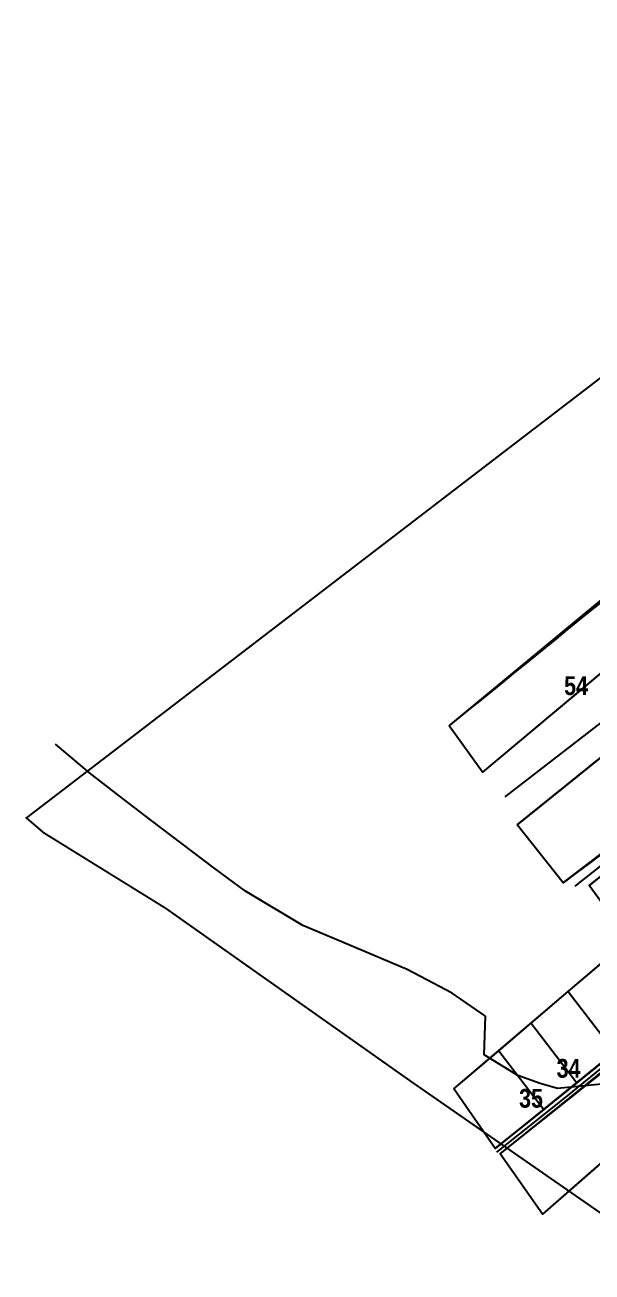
# Model space of a CAD drawing. Extents: x 199665 to 201826, y 4836581 to 4838476.
# Drawn here: x 199664.6 to 199740.1, y 4837228 to 4837394.3 of the extents above; entities that cross this region are included whole.
import ezdxf
from ezdxf.enums import TextEntityAlignment as Align

# ---------------------------------------------------------------- set-up
doc = ezdxf.new("R2010")
doc.units = 0
doc.header["$LTSCALE"] = 1.5
doc.header["$MEASUREMENT"] = 0
for name, color, linetype in [('CD-MALHA-LOTES', 40, 'CONTINUOUS'), ('HD-CURSO-PERENE', 170, 'CONTINUOUS'), ('LM-LIM-SETOR-FISCAL', 7, 'CONTINUOUS'), ('RU-QUADRAS', 6, 'CONTINUOUS'), ('SV-EIXO-RUA-PAV', 20, 'CONTINUOUS'), ('SV-RUA-PAVIM-S-GUIA-C-GUIA', 7, 'CONTINUOUS'), ('Th_NmrPort', 1, 'CONTINUOUS')]:
    doc.layers.add(name, color=color, linetype=linetype)
doc.styles.get("Standard").update_dxf_attribs({"font": 'swisscbo.ttf'})
doc.linetypes.add('Limite', pattern='A,20,-3,[130,ltypeshp.shx,S=6.35,R=0,X=0,Y=0],-3,20', length=46)

msp = doc.modelspace()

# ---------------------------------------------------------------- linework, layer by layer
at = {"layer": 'CD-MALHA-LOTES', "linetype": 'Continuous'}
for p, q in [((199721.09, 4837300.85), (199741.4, 4837317.65)), ((199746.13, 4837311.92), (199725.53, 4837294.68)), ((199730.18, 4837287.67), (199752.53, 4837305.7)), ((199725.53, 4837294.68), (199721.09, 4837300.85)), ((199758.93, 4837297.27), (199736.28, 4837279.93)), ((199736.28, 4837279.93), (199730.18, 4837287.67)), ((199739.78, 4837279.55), (199745.67, 4837284.27)), ((199745.04, 4837272.31), (199739.78, 4837279.55)), ((199736.98, 4837265.44), (199741, 4837268.87)), ((199732.04, 4837261.22), (199736.98, 4837265.44)), ((199736.98, 4837265.44), (199743.19, 4837257.33)), ((199727.73, 4837257.55), (199732.04, 4837261.22)), ((199732.04, 4837261.22), (199738.13, 4837253.27)), ((199721.75, 4837252.45), (199727.73, 4837257.55)), ((199727.73, 4837257.55), (199733.72, 4837249.73)), ((199727.92, 4837243.81), (199745.65, 4837257.97)), ((199743.19, 4837257.33), (199738.13, 4837253.27)), ((199727.24, 4837244.52), (199721.75, 4837252.45)), ((199738.13, 4837253.27), (199733.72, 4837249.73)), ((199750.97, 4837251.04), (199733.56, 4837235.77)), ((199733.72, 4837249.73), (199727.24, 4837244.52)), ((199733.56, 4837235.77), (199727.92, 4837243.81))]:
    msp.add_line(p, q, dxfattribs=at)
at = {"layer": 'HD-CURSO-PERENE'}
for p, q in [((199669.18, 4837297.96), (199668.65, 4837298.41)), ((199673.2, 4837294.58), (199669.18, 4837297.96)), ((199677.16, 4837291.5), (199673.2, 4837294.58)), ((199681.3, 4837288.33), (199677.16, 4837291.5)), ((199685.54, 4837285.14), (199681.3, 4837288.33)), ((199689.76, 4837281.9), (199685.54, 4837285.14)), ((199693.95, 4837278.81), (199689.76, 4837281.9)), ((199701.6, 4837274.22), (199693.95, 4837278.81)), ((199708.58, 4837271.28), (199701.6, 4837274.22)), ((199715.5, 4837268.39), (199708.58, 4837271.28)), ((199721.49, 4837265.2), (199715.5, 4837268.39)), ((199725.94, 4837262.16), (199721.49, 4837265.2)), ((199725.79, 4837256.98), (199725.94, 4837262.16)), ((199730.24, 4837254.23), (199725.79, 4837256.98)), ((199733.23, 4837253.16), (199730.24, 4837254.23)), ((199735.55, 4837252.49), (199733.23, 4837253.16)), ((199742.28, 4837253.18), (199735.55, 4837252.49))]:
    msp.add_line(p, q, dxfattribs=at)
at = {"layer": 'LM-LIM-SETOR-FISCAL', "linetype": 'Limite', "ltscale": 0.1, "const_width": 0.25}
msp.add_lwpolyline([(199927.32, 4837540.48), (199954.05, 4837517.76), (199922.3, 4837493.75), (199898.27, 4837475.85), (199869.06, 4837452.76), (199852.76, 4837439.57), (199828.21, 4837420.87), (199825.09, 4837424.8), (199820.56, 4837422.2), (199827.28, 4837413.19), (199664.78, 4837288.57), (199667.09, 4837286.59), (199683.35, 4837276.52), (199716.19, 4837253.33), (199750.96, 4837229.19), (199768.78, 4837217.56), (199787.07, 4837204.24), (199861, 4837164.59), (199908.88, 4837133.7)], dxfattribs=at)
at = {"layer": 'RU-QUADRAS', "color": 6, "linetype": 'Continuous'}
for points in [[(199721.09, 4837300.85, 0.01177), (199811.25, 4837376.94), (199842.54, 4837400.39), (199845.91, 4837396.23), (199824.03, 4837378.19), (199824.95, 4837377.06), (199825.79, 4837377.76), (199829.93, 4837372.62), (199824.46, 4837367.76), (199818.96, 4837374.21), (199817.17, 4837372.8), (199818.3, 4837371.48), (199801.36, 4837356.97), (199802.1, 4837356.09), (199818.88, 4837370.61), (199822.92, 4837365.73), (199819.53, 4837363.14), (199820.05, 4837362.5), (199805.53, 4837350.93), (199749.29, 4837309.03), (199746.59, 4837312.31), (199725.53, 4837294.68)], [(199730.18, 4837287.67), (199752.53, 4837305.7), (199751.02, 4837307.54), (199814.05, 4837354.65), (199824.94, 4837363.36), (199823.86, 4837364.6), (199832.75, 4837372.99), (199828.09, 4837378.53), (199846.69, 4837393.97), (199850.47, 4837389.79), (199851.48, 4837390.71), (199859.91, 4837381.39), (199852.91, 4837375.58), (199853.51, 4837374.96), (199831.24, 4837356.16), (199832.5, 4837354.65), (199803.08, 4837331.4), (199788.49, 4837321.05, -0.013404), (199736.28, 4837279.93)], [(199721.75, 4837252.45), (199745.04, 4837272.31), (199739.78, 4837279.55, -0.006886), (199833.95, 4837354.12), (199842.4, 4837363.65), (199857.52, 4837377.64), (199861.46, 4837372.73), (199862.34, 4837373.46), (199866.07, 4837369.99), (199851, 4837353.27), (199851.42, 4837352.91), (199840.84, 4837341.16), (199841.61, 4837340.23), (199835.42, 4837333.98), (199835.79, 4837333.55, -0.018992), (199805.82, 4837308.96), (199790.57, 4837295.82), (199727.24, 4837244.52)]]:
    msp.add_lwpolyline(points, format="xyb", close=True, dxfattribs=at)
at = {"layer": 'RU-QUADRAS', "linetype": 'Continuous'}
msp.add_lwpolyline([(199763.1, 4837261.67), (199733.56, 4837235.77), (199727.92, 4837243.81), (199802.5, 4837303.88)], dxfattribs=at)
at = {"layer": 'SV-EIXO-RUA-PAV'}
for points in [[(199861.75, 4837382.07), (199853.83, 4837375.46), (199854.13, 4837375.1), (199849.26, 4837370.7), (199839.23, 4837361.51), (199832.9, 4837356.09), (199833.75, 4837355.13), (199831.01, 4837352.53), (199818.71, 4837342.95), (199808.16, 4837334.61), (199791.52, 4837322.05), (199766.4, 4837302), (199737.83, 4837279.47)], [(199868.23, 4837371.93), (199851.92, 4837352.54), (199844.39, 4837343.69), (199842.81, 4837341.48), (199844.11, 4837340.04), (199836.35, 4837332.94), (199822.67, 4837321.4), (199806.37, 4837308.17), (199795.16, 4837298.72), (199782.58, 4837288.55), (199769.35, 4837278.02), (199736.82, 4837251.52), (199727.43, 4837244.03)], [(199823.95, 4837366.11), (199823.51, 4837365.2), (199821.08, 4837363.2), (199821.86, 4837362.26), (199799.62, 4837344.96), (199750.38, 4837308.26), (199728.52, 4837291.39)]]:
    msp.add_lwpolyline(points, dxfattribs=at)
at = {"layer": 'SV-RUA-PAVIM-S-GUIA-C-GUIA'}
for points in [[(199746.13, 4837311.92), (199725.53, 4837294.68)], [(199752.53, 4837305.7), (199730.18, 4837287.67)], [(199736.28, 4837279.93), (199758.93, 4837297.27)], [(199745.67, 4837284.27), (199739.78, 4837279.55)], [(199727.24, 4837244.52), (199733.72, 4837249.73), (199738.13, 4837253.27), (199743.19, 4837257.33)], [(199727.92, 4837243.81), (199745.65, 4837257.97)]]:
    msp.add_lwpolyline(points, dxfattribs=at)

# ---------------------------------------------------------------- texts
at = {"layer": 'Th_NmrPort', "color": 1}
for s, p in [('54', (199736.42, 4837306.2)), ('34', (199735.42, 4837255.2)), ('35', (199730.42, 4837251.2))]:
    msp.add_text(s, height=2.5, dxfattribs=at).set_placement(p, align=Align.MIDDLE_LEFT)

doc.saveas('drawing.dxf')
